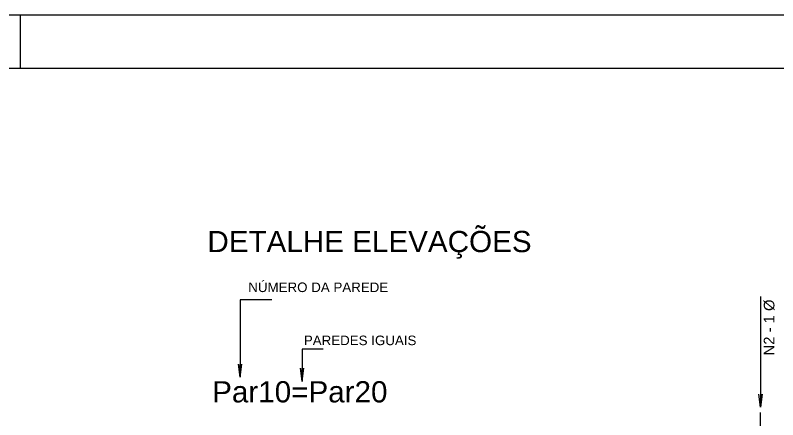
# Model space of a CAD drawing. Extents: x 0 to 119, y 0 to 84.
# Drawn here: x 63.31 to 77.7, y 76.48 to 84.1 of the extents above; entities that cross this region are included whole.
import ezdxf

# ---------------------------------------------------------------- set-up
doc = ezdxf.new("R2010")
doc.units = 0
doc.header["$MEASUREMENT"] = 0
for name, color, linetype in [('15', 12, 'CONTINUOUS'), ('3', 7, 'CONTINUOUS'), ('32', 250, 'CONTINUOUS'), ('4', 5, 'CONTINUOUS'), ('40', 7, 'CONTINUOUS'), ('7', 232, 'CONTINUOUS')]:
    doc.layers.add(name, color=color, linetype=linetype)
doc.styles.add('TQS_ARIAL', font='arial.ttf')

msp = doc.modelspace()

# ---------------------------------------------------------------- linework, layer by layer
at = {"layer": '32', "color": 250, "linetype": 'Continuous'}
for points in [[(68.149469, 78.738114), (67.554756, 78.738114), (67.554756, 77.275406), (67.522124, 77.523267), (67.554756, 77.275406), (67.587387, 77.523267)], [(77.37179, 78.799033), (77.37179, 76.712319), (77.404422, 76.96018), (77.37179, 76.712319), (77.339159, 76.96018)], [(69.119397, 77.80447), (68.725064, 77.80447), (68.725064, 77.19634), (68.692433, 77.444201), (68.725064, 77.19634), (68.757696, 77.444201)]]:
    msp.add_lwpolyline(points, dxfattribs=at)
at = {"layer": '4', "color": 5, "linetype": 'Continuous'}
msp.add_line((77.37179, 67.572318), (77.37179, 76.612318), dxfattribs=at)
at = {"layer": '40', "linetype": 'Continuous'}
for p, q in [((118.9, 84.099998), (0, 84.100001)), ((63.4, 84.099999), (63.4, 83.099999))]:
    msp.add_line(p, q, dxfattribs=at)
at = {"layer": '7', "color": 232, "linetype": 'Continuous'}
msp.add_line((3, 83.100001), (117.9, 83.099998), dxfattribs=at)

# ---------------------------------------------------------------- texts
at = {"layer": '15', "color": 12, "linetype": 'Continuous', "style": 'TQS_ARIAL'}
msp.add_text('DETALHE ELEVAÇÕES', height=0.4, dxfattribs=at).set_placement((66.935702, 79.634517))
at = {"layer": '3', "color": 7, "linetype": 'Continuous', "style": 'TQS_ARIAL'}
msp.add_text('N2 - 1 %%c', height=0.2, rotation=90, dxfattribs=at).set_placement((77.634251, 77.686339))
msp.add_text('Par10=Par20', height=0.4, dxfattribs=at).set_placement((67.025573, 76.80187))
at = {"layer": '32', "color": 250, "linetype": 'Continuous', "style": 'TQS_ARIAL'}
for s, p in [('NÚMERO DA PAREDE', (67.707493, 78.882013)), ('PAREDES IGUAIS', (68.755616, 77.881056))]:
    msp.add_text(s, height=0.18, dxfattribs=at).set_placement(p)

doc.saveas('drawing.dxf')
